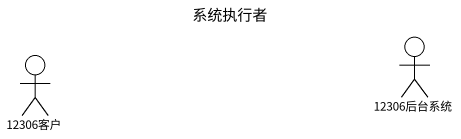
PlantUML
@startuml
title 系统执行者
actor "12306后台系统" as a12306后台系统
actor "12306客户" as a12306客户
@enduml
